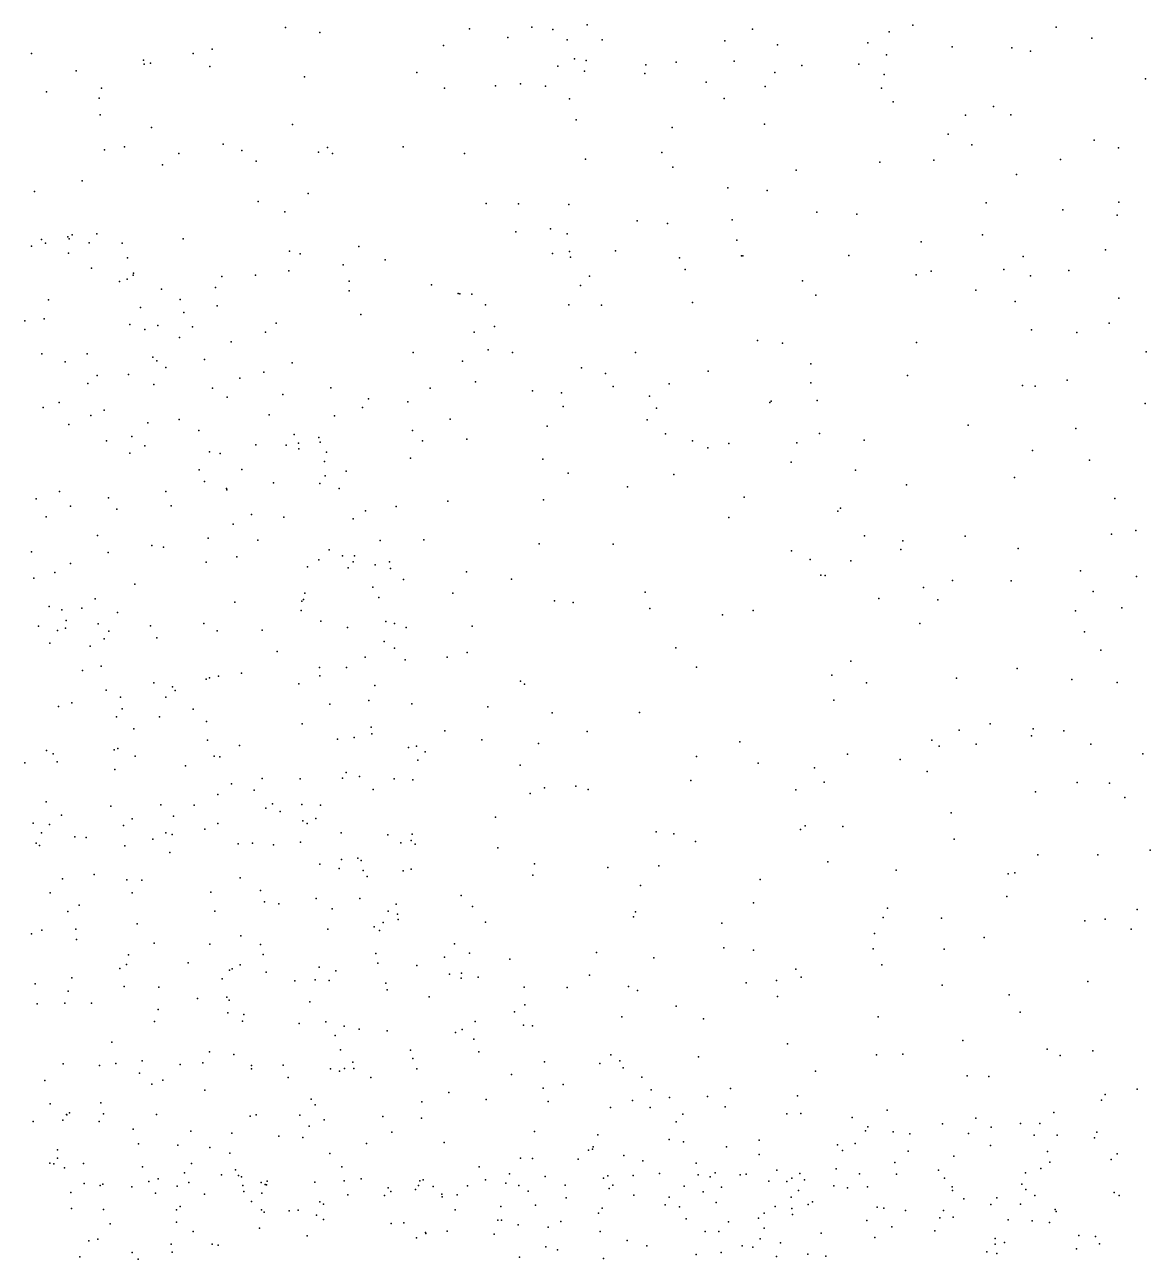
# Model space of a CAD drawing. Header units: metres. Extents: x -25 to 25, y -27.7 to 27.8.
# Drawn here: x -6.377 to -4.835, y 5.094 to 6.787 of the extents above; entities that cross this region are included whole.
import ezdxf

# ---------------------------------------------------------------- set-up
doc = ezdxf.new("R2010")
doc.units = ezdxf.units.M

msp = doc.modelspace()

# ---------------------------------------------------------------- linework, layer by layer
for p in [(-6.0198, 6.7833, 13.3104), (-5.9729, 6.7765, 19.4632), (-5.7676, 6.7815, 19.7177), (-5.6821, 6.7837, 12.1017), (-5.6537, 6.7805, 18.537), (-5.6063, 6.787, 18.0973), (-5.3799, 6.7807, 1.4648), (-5.1926, 6.7772, 22.8788), (-5.1601, 6.7862, 17.6564), (-4.9639, 6.7836, -24.3641), (-6.1203, 6.7535, 20.528), (-5.8034, 6.7586, 1.351), (-5.7152, 6.7696, 19.9506), (-5.634, 6.7661, 18.7388), (-5.5858, 6.7664, 19.0091), (-5.4178, 6.7647, 19.6321), (-5.3455, 6.7592, 22.7473), (-5.222, 6.7623, 1.5576), (-5.1062, 6.7566, 1.7061), (-5.0246, 6.7555, 22.9919), (-4.915, 6.7687, 5.2433), (-6.3681, 6.7473, -5.4758), (-6.2145, 6.7382, -6.4995), (-6.1465, 6.7475, 1.0198), (-5.6236, 6.74, 12.9069), (-5.6078, 6.7379, 12.5513), (-5.4049, 6.7371, 25.3408), (-5.1963, 6.7457, -15.9257), (-4.9991, 6.7509, 1.867), (-6.3069, 6.7236, 23.2155), (-6.2134, 6.733, -22.874), (-6.2047, 6.7344, -5.6839), (-6.1238, 6.7296, 23.0231), (-5.8401, 6.7216, -13.2922), (-5.6466, 6.7303, 1.3169), (-5.6103, 6.7233, -13.109), (-5.5273, 6.7202, 25.2083), (-5.526, 6.7321, -23.9725), (-5.4843, 6.7356, 19.4308), (-5.3494, 6.7214, 17.7649), (-5.3123, 6.731, -12.2303), (-5.2342, 6.733, 19.9103), (-5.994, 6.7157, 20.42), (-5.7322, 6.7033, 22.6228), (-5.6976, 6.7059, 25.0234), (-5.6635, 6.7028, 18.3211), (-5.4433, 6.7082, 11.8318), (-5.1994, 6.7189, -24.2728), (-4.8412, 6.713, 17.45), (-6.3473, 6.6949, 13.7554), (-6.2754, 6.6863, 19.2757), (-6.2721, 6.6999, 20.5886), (-5.8018, 6.6999, 20.1183), (-5.4185, 6.686, -12.7946), (-5.3626, 6.7024, -12.4524), (-5.2033, 6.6998, 25.5194), (-5.6305, 6.6853, 18.8822), (-5.1873, 6.6812, 22.7583), (-5.0498, 6.6747, -11.9656), (-6.2739, 6.6635, 25.0558), (-5.6217, 6.6566, 11.8821), (-5.0881, 6.6631, 1.5556), (-5.026, 6.6634, -15.629), (-6.2036, 6.6462, 13.613), (-6.0103, 6.6502, 19.545), (-5.4901, 6.6459, 1.2405), (-5.3635, 6.6508, 19.7652), (-5.1119, 6.6369, 17.5538), (-6.2407, 6.6195, -5.5593), (-6.1054, 6.6232, 22.805), (-5.9624, 6.6186, 13.4248), (-5.8587, 6.6194, 19.8313), (-5.0794, 6.6221, -16.1244), (-4.9116, 6.6289, 1.8081), (-4.8782, 6.6183, 25.7334), (-6.2679, 6.6155, -13.5614), (-6.1661, 6.6106, -20.1951), (-6.0796, 6.6146, -19.9511), (-5.9748, 6.6121, 22.6693), (-5.9556, 6.6106, 1.1731), (-5.7747, 6.6104, 1.1938), (-5.6088, 6.6026, -23.621), (-5.5041, 6.6116, 12.5732), (-5.1313, 6.6014, -12.1833), (-4.9578, 6.6024, -24.227), (-6.1883, 6.5949, 0.9954), (-6.0601, 6.5998, -5.8372), (-5.4891, 6.5916, 12.829), (-5.32, 6.5875, 11.7635), (-5.2055, 6.5987, 1.3331), (-6.2986, 6.5729, -19.5844), (-5.0181, 6.5815, 17.4236), (-6.364, 6.5585, 20.6482), (-5.989, 6.5554, -6.3613), (-5.4138, 6.5633, 17.8071), (-5.3599, 6.5595, 25.3521), (-6.0572, 6.5445, 24.9792), (-5.745, 6.5419, 13.3149), (-5.7006, 6.5415, -23.4244), (-5.6317, 6.5406, 22.4727), (-5.0597, 6.5427, 25.5943), (-4.8779, 6.5437, 5.3527), (-6.0208, 6.5305, 13.549), (-5.538, 6.5179, 12.3015), (-5.4078, 6.5196, 22.4948), (-5.2917, 6.5301, 1.2012), (-5.237, 6.5273, -12.5867), (-4.9547, 6.5331, 1.5507), (-4.8802, 6.5257, 20.225), (-6.2786, 6.5003, -20.4454), (-5.7041, 6.5028, 18.6087), (-5.6568, 6.507, 18.197), (-5.6339, 6.5005, 11.768), (-5.4965, 6.5144, 1.1072), (-6.3679, 6.4832, 22.6039), (-6.3541, 6.4927, 23.2301), (-6.349, 6.4877, 23.1268), (-6.3184, 6.4962, 22.7564), (-6.3164, 6.4933, 19.4541), (-6.3123, 6.4988, 22.946), (-6.2891, 6.4878, 22.8386), (-6.2439, 6.4876, 25.0515), (-6.1602, 6.4936, 20.7088), (-5.9196, 6.483, 19.9521), (-5.4014, 6.4918, 19.6768), (-5.1489, 6.4895, 17.4873), (-5.0645, 6.4988, 11.7548), (-6.3171, 6.4736, 14.2169), (-6.2365, 6.4674, 14.037), (-6.0145, 6.4764, -6.4956), (-5.9999, 6.4728, 20.7563), (-5.654, 6.4731, 1.0684), (-5.6307, 6.4761, 25.1031), (-5.6291, 6.4681, 19.1408), (-5.5678, 6.4768, 19.3348), (-5.4799, 6.4673, 19.5268), (-5.3949, 6.47, 12.76), (-5.3929, 6.47, 12.5971), (-5.2478, 6.4706, 25.421), (-5.009, 6.4692, 17.2414), (-4.8959, 6.4782, 11.7371), (-6.2859, 6.4532, 22.6286), (-6.0152, 6.4496, -5.8095), (-5.941, 6.4578, 22.5272), (-5.8832, 6.4648, 20.1309), (-5.472, 6.4515, 13.0238), (-5.1348, 6.4492, 22.6012), (-5.0354, 6.4513, 1.3663), (-4.9462, 6.4498, -12.0918), (-6.2472, 6.4349, 23.0998), (-6.2367, 6.4382, 22.8053), (-6.2286, 6.4438, 22.9944), (-6.228, 6.4462, 22.7119), (-6.1071, 6.4417, 19.5785), (-6.0611, 6.4438, 20.9181), (-5.9328, 6.4355, -6.0557), (-5.6034, 6.4422, 12.113), (-5.3112, 6.4359, -23.7227), (-5.1555, 6.4442, 20.0317), (-4.9991, 6.4428, 22.6967), (-6.19, 6.4245, 22.8107), (-6.1157, 6.4269, 13.7812), (-5.9327, 6.4221, -23.1387), (-5.8199, 6.4304, 1.0566), (-5.7834, 6.4183, 20.5281), (-5.7811, 6.4178, 20.3099), (-5.7643, 6.4176, 25.024), (-5.6157, 6.4294, 18.0255), (-5.293, 6.4163, -12.9493), (-5.0738, 6.4229, -12.2786), (-6.3447, 6.4097, 23.3937), (-6.2186, 6.3993, 22.6004), (-6.1644, 6.4102, -19.8012), (-6.1137, 6.4015, -5.6637), (-5.7457, 6.4031, 18.452), (-5.6316, 6.4029, 11.8931), (-5.5868, 6.4025, 13.244), (-5.4621, 6.4063, -23.4741), (-5.0199, 6.4074, -23.9103), (-4.8779, 6.4123, 22.8061), (-6.3505, 6.3838, 22.4265), (-6.1592, 6.3923, 22.7057), (-5.9165, 6.3896, -6.2431), (-6.3773, 6.3809, 22.9532), (-6.2332, 6.3759, 22.5076), (-6.2127, 6.3693, 21.0851), (-6.1947, 6.3745, -6.7296), (-6.1472, 6.3726, 22.6637), (-6.0473, 6.3656, 24.9746), (-6.0329, 6.378, 21.0736), (-5.7613, 6.3656, 13.4283), (-5.7336, 6.3731, 18.8515), (-4.9974, 6.3685, -16.2075), (-4.9352, 6.3651, 25.6045), (-4.891, 6.3777, -15.6693), (-6.165, 6.3582, 23.1406), (-6.0942, 6.352, 22.921), (-5.3732, 6.354, 19.9311), (-5.3389, 6.3502, 12.4864), (-5.1551, 6.3515, 11.7217), (-6.3537, 6.3356, -22.8485), (-6.2918, 6.3358, 25.0581), (-6.2015, 6.3314, 14.3101), (-5.8451, 6.3377, 19.692), (-5.742, 6.3413, 19.8619), (-5.709, 6.3374, 20.8548), (-5.5401, 6.3374, 17.8715), (-4.8404, 6.3384, 1.5588), (-6.3217, 6.3249, 23.4587), (-6.196, 6.326, 23.2507), (-6.1841, 6.3168, -20.3535), (-6.1309, 6.3281, 14.0847), (-6.0109, 6.3232, 19.5314), (-5.7773, 6.3256, 18.6384), (-5.6141, 6.3164, 19.5389), (-5.3001, 6.3219, 1.0801), (-6.2779, 6.3061, -20.5771), (-6.235, 6.3075, 23.353), (-6.0824, 6.3024, 22.6465), (-6.0495, 6.3107, 22.8205), (-5.7594, 6.2973, 18.3167), (-5.5813, 6.3089, 20.1632), (-5.4408, 6.3118, 12.0131), (-5.1675, 6.3061, -23.5472), (-4.9486, 6.2998, -23.6876), (-6.2908, 6.2953, 22.3657), (-6.2003, 6.2936, 22.4485), (-6.1197, 6.2889, 1.0068), (-6.0234, 6.2798, 22.9502), (-5.9576, 6.2893, 0.9959), (-5.8218, 6.2886, 19.5231), (-5.6813, 6.2852, 19.4013), (-5.6416, 6.2823, -23.2558), (-5.5708, 6.2908, 20.5339), (-5.4941, 6.2946, 20.0237), (-5.2997, 6.2958, 12.6553), (-5.0097, 6.2922, 11.6914), (-4.9925, 6.2916, 22.6214), (-6.3299, 6.2689, -19.7257), (-6.0998, 6.2763, 22.5572), (-5.9063, 6.274, -6.1116), (-5.852, 6.2699, 21.131), (-5.6393, 6.2637, 0.9567), (-5.5209, 6.2776, 20.3087), (-5.3562, 6.2689, 20.1137), (-5.3544, 6.2708, -23.3447), (-5.2912, 6.2716, 11.8464), (-4.8416, 6.2675, 20.2199), (-6.3522, 6.2622, 23.5829), (-6.2867, 6.2513, 22.7764), (-6.2685, 6.2585, 21.1971), (-6.1656, 6.2458, -20.0876), (-6.0422, 6.252, 23.1258), (-5.9526, 6.2507, 22.4644), (-5.9144, 6.2622, -6.3299), (-5.7943, 6.2463, 19.204), (-5.5115, 6.2612, -13.0991), (-6.3168, 6.239, 22.2895), (-6.2085, 6.2411, 23.4036), (-6.1388, 6.2306, 14.423), (-5.8459, 6.2305, -13.3183), (-5.6611, 6.2368, 22.3751), (-5.5244, 6.2451, 13.2401), (-5.0844, 6.238, 17.0958), (-4.9369, 6.2333, 16.9522), (-6.2651, 6.2164, 23.4887), (-6.2306, 6.2225, 19.2976), (-6.0082, 6.2252, 22.6612), (-6.0019, 6.2135, 19.2547), (-5.9741, 6.2211, 13.7588), (-5.9726, 6.2146, 22.8291), (-5.832, 6.2167, 18.7853), (-5.7713, 6.2188, 25.0139), (-5.4992, 6.2259, 17.7558), (-5.4621, 6.2166, 22.3785), (-5.4121, 6.213, 20.4666), (-5.319, 6.2138, 17.4744), (-5.288, 6.2264, 12.3387), (-5.2268, 6.2175, 12.0836), (-6.233, 6.1998, 14.6072), (-6.2125, 6.2097, 22.3461), (-6.1241, 6.2013, 24.9408), (-6.1096, 6.1992, 22.572), (-6.0606, 6.211, 23.229), (-6.0188, 6.2105, 14.1046), (-6.0015, 6.2056, -6.544), (-5.9635, 6.2009, 22.7442), (-5.4409, 6.2068, 25.1771), (-4.9962, 6.2034, 25.4723), (-5.9664, 6.1883, 21.2654), (-5.8485, 6.1927, 18.5882), (-5.6671, 6.1913, 13.4164), (-5.3271, 6.1873, 12.9272), (-4.9182, 6.1902, -15.8295), (-6.1384, 6.1769, 22.3903), (-6.0799, 6.1773, 23.3102), (-5.9656, 6.1684, 19.0271), (-5.9369, 6.1747, 22.8994), (-5.6323, 6.1721, 17.8727), (-5.4878, 6.1704, 20.7704), (-5.2388, 6.1761, 20.328), (-5.021, 6.1661, -23.2157), (-6.3298, 6.1469, -6.8267), (-6.184, 6.1468, 23.4761), (-6.1309, 6.1607, -6.7032), (-6.1008, 6.151, -5.6905), (-6.1004, 6.1492, 19.1355), (-6.0365, 6.1591, 22.4817), (-5.973, 6.1579, 22.6156), (-5.9463, 6.1511, 23.0779), (-5.5513, 6.1534, 20.9326), (-5.1687, 6.1561, -12.4588), (-6.3618, 6.137, 0.8808), (-6.2626, 6.1382, 24.9957), (-5.7975, 6.1336, 21.2209), (-5.6662, 6.1358, 21.1318), (-5.3914, 6.1392, 13.0908), (-4.8831, 6.1374, 11.6841), (-6.3481, 6.1125, 22.8228), (-6.3147, 6.1267, 19.207), (-6.251, 6.1227, 22.244), (-6.1766, 6.1272, 21.3273), (-6.0664, 6.1157, -13.4274), (-6.022, 6.112, 23.3021), (-5.9104, 6.1207, 22.7538), (-5.8683, 6.1263, 13.6627), (-5.4122, 6.1114, 17.5491), (-5.2627, 6.12, 12.6266), (-5.2592, 6.1244, -23.1959), (-6.0918, 6.1023, 14.5483), (-5.9271, 6.1097, 22.6711), (-4.8546, 6.0936, 25.5015), (-6.2775, 6.0866, 23.6078), (-6.1258, 6.083, 22.3399), (-6.0576, 6.0801, 23.3906), (-5.8902, 6.08, 22.9318), (-5.8304, 6.0809, 18.06), (-5.2263, 6.0864, -12.7195), (-5.1737, 6.0794, 1.0962), (-5.0885, 6.0856, 12.1863), (-4.8881, 6.0886, 22.6136), (-6.368, 6.0642, 23.7009), (-6.2627, 6.0633, -22.9458), (-6.2032, 6.0731, 23.549), (-6.1872, 6.0707, 22.276), (-5.9602, 6.0672, 24.9042), (-5.6724, 6.0751, -13.1795), (-5.5709, 6.075, 22.3597), (-5.3265, 6.0658, 1.008), (-5.1765, 6.0677, 12.4562), (-5.0156, 6.0687, 12.0428), (-6.3145, 6.0484, 22.1776), (-6.1284, 6.0501, 23.4862), (-6.0867, 6.0575, 18.9378), (-5.9898, 6.0438, 18.649), (-5.9743, 6.0534, -5.92), (-5.9419, 6.0588, 22.5843), (-5.927, 6.0507, 21.3492), (-5.9252, 6.0589, 23.1667), (-5.8972, 6.0463, 23.0215), (-5.8774, 6.0505, 13.9725), (-5.301, 6.0537, -16.1467), (-5.245, 6.0518, 22.3922), (-6.3649, 6.028, 16.2367), (-6.3359, 6.0361, 21.3379), (-5.9339, 6.0422, -6.3313), (-5.8758, 6.0416, 13.8008), (-5.858, 6.0263, 14.1537), (-5.7719, 6.0369, 17.8972), (-5.7101, 6.0269, -23.0029), (-5.2864, 6.0325, 17.2904), (-5.2805, 6.0319, 20.6084), (-4.9305, 6.0383, -12.0127), (-4.8535, 6.0304, 11.8617), (-6.2263, 6.0198, 0.9696), (-5.9003, 6.0159, 22.6649), (-5.5268, 6.009, 17.6191), (-5.1456, 6.0154, 20.4592), (-5.1056, 6.0252, 17.017), (-5.0252, 6.0245, 25.3431), (-4.9131, 6.0101, 20.2977), (-6.2806, 5.9999, -20.4768), (-6.0894, 5.9952, -6.6154), (-5.9973, 5.9966, 18.394), (-5.9952, 5.9991, 22.4684), (-5.9933, 6.0077, 0.9921), (-5.8921, 6.0017, 23.1091), (-5.7904, 6.0077, 24.9532), (-5.6512, 5.997, 0.9427), (-5.6258, 5.9947, 21.18), (-5.2068, 6.0004, 17.1437), (-5.1259, 5.9986, -22.9878), (-6.3439, 5.9895, 16.4569), (-6.3265, 5.985, 14.9309), (-6.2991, 5.9869, 16.3104), (-6.2502, 5.9812, 22.1895), (-5.9985, 5.9837, -6.4787), (-5.5207, 5.9864, 13.2758), (-5.4208, 5.9779, 20.9255), (-5.3788, 5.9839, 17.4063), (-4.9374, 5.9835, 16.8707), (-4.8737, 5.9874, 12.0127), (-6.3582, 5.9624, 22.1269), (-6.3216, 5.9597, -20.2609), (-6.3207, 5.9704, 23.7032), (-6.2767, 5.9655, 16.2303), (-6.2049, 5.9628, 23.6164), (-6.132, 5.966, 18.7678), (-5.9713, 5.9694, 23.3663), (-5.9348, 5.9607, 22.5104), (-5.8823, 5.969, 14.4442), (-5.8703, 5.9659, -22.8651), (-5.8546, 5.9604, 22.92), (-5.764, 5.9626, 13.6597), (-5.1504, 5.966, -12.2857), (-6.3323, 5.9564, 16.5358), (-6.2685, 5.945, 16.3944), (-6.2622, 5.9554, -6.7406), (-6.196, 5.9466, 22.6316), (-6.1134, 5.9559, 23.5376), (-6.0517, 5.9571, 22.3571), (-5.8845, 5.9416, 23.1891), (-4.9248, 5.9548, 12.156), (-6.3429, 5.9392, 15.9806), (-6.2874, 5.9352, 16.0567), (-6.0315, 5.9277, 21.4081), (-5.8706, 5.9323, 22.6844), (-5.771, 5.9264, 13.9531), (-5.4848, 5.9329, -16.1381), (-4.9027, 5.9297, 1.3621), (-6.2725, 5.9074, 24.9115), (-5.9107, 5.9201, 23.2745), (-5.856, 5.9164, 23.0662), (-5.7985, 5.9201, 17.7605), (-5.2452, 5.9143, 1.077), (-6.2981, 5.9014, 22.1407), (-6.1239, 5.8918, 18.4762), (-6.1115, 5.8937, 24.8485), (-6.0804, 5.8981, 18.2802), (-5.9731, 5.9057, -6.0825), (-5.9727, 5.8944, 23.4085), (-5.9364, 5.9057, 17.8755), (-5.4566, 5.9064, 0.9762), (-5.2711, 5.8951, 20.7475), (-5.1003, 5.8912, 12.5367), (-5.017, 5.9043, -22.7584), (-6.2657, 5.8747, 16.5918), (-6.2001, 5.8847, 16.4151), (-6.1749, 5.8791, 18.6307), (-6.1711, 5.874, 16.2257), (-6.1287, 5.8898, -5.7892), (-6.0015, 5.8835, 22.4073), (-5.8975, 5.8809, 14.5899), (-5.6978, 5.8869, 21.2934), (-5.6922, 5.8828, 24.9793), (-5.2235, 5.8848, -12.5094), (-4.9423, 5.8895, 12.3221), (-4.8801, 5.8852, 22.4338), (-6.3127, 5.8574, 18.9156), (-6.2458, 5.865, 23.6779), (-6.1837, 5.8652, 16.1224), (-5.9058, 5.8607, 22.3958), (-5.2684, 5.8608, 12.8285), (-6.3311, 5.8524, 16.7253), (-6.2437, 5.8492, 18.7662), (-6.1466, 5.8488, -6.5877), (-5.959, 5.8557, 1.0246), (-5.8468, 5.8558, 23.0036), (-5.7426, 5.852, 13.7775), (-5.6543, 5.8437, 22.3395), (-5.5348, 5.8439, 25.0514), (-6.2515, 5.8382, 15.9105), (-6.1926, 5.8381, 16.5317), (-6.128, 5.8315, 16.3687), (-5.9971, 5.8284, -6.2179), (-5.9023, 5.8238, 22.5758), (-5.0541, 5.8285, 20.5408), (-6.2277, 5.8215, -13.4283), (-6.127, 5.8063, 16.0804), (-5.9488, 5.8075, -13.2729), (-5.9259, 5.8098, 24.8557), (-5.9014, 5.8146, 23.2778), (-5.8016, 5.8188, 1.0148), (-5.7508, 5.8064, 14.4767), (-5.6063, 5.818, -16.2693), (-5.134, 5.8059, 1.1812), (-5.0968, 5.82, 22.3266), (-4.9977, 5.812, -11.9943), (-4.9952, 5.8215, 1.2844), (-4.9532, 5.8189, -16.4357), (-6.3474, 5.7921, 23.7403), (-6.2545, 5.7927, 15.8328), (-6.2497, 5.7949, 16.7146), (-6.0827, 5.7989, -6.4549), (-5.8513, 5.7959, 23.1014), (-5.8405, 5.7979, 21.3851), (-5.8287, 5.7899, 17.664), (-5.6731, 5.8017, 14.0078), (-5.3974, 5.804, 21.0096), (-5.1239, 5.798, 16.9837), (-5.0735, 5.8006, -22.5606), (-4.9161, 5.8006, -22.2984), (-6.3773, 5.7751, 15.7272), (-6.3382, 5.7873, 22.1121), (-6.3329, 5.7762, 0.9831), (-6.2257, 5.7844, 22.6463), (-6.1175, 5.7843, 14.902), (-6.1099, 5.7833, 22.2828), (-5.8383, 5.7785, 22.9254), (-5.6985, 5.772, 13.5953), (-5.4567, 5.7835, 17.4399), (-5.3723, 5.7745, -22.6786), (-5.2495, 5.7868, 17.1669), (-5.1776, 5.7794, -16.0365), (-4.8448, 5.7873, 12.4513), (-6.2538, 5.7658, 23.6991), (-6.1571, 5.7711, 16.5951), (-5.9369, 5.7619, 22.4921), (-5.9184, 5.7563, 23.3661), (-5.2947, 5.7684, 1.1083), (-5.1403, 5.7633, 12.785), (-6.0937, 5.7463, -6.0356), (-6.0517, 5.7536, 22.3432), (-5.9998, 5.7531, 22.4101), (-5.9417, 5.7541, -22.8977), (-5.8999, 5.7386, 22.5816), (-5.8711, 5.7533, 23.2108), (-5.8452, 5.7516, 22.8332), (-5.6648, 5.7409, 13.8647), (-5.6219, 5.7429, 14.2188), (-5.605, 5.7383, 13.4214), (-5.4646, 5.7507, 13.1611), (-5.3203, 5.7381, -12.7097), (-5.2817, 5.7487, 20.8491), (-4.9351, 5.7483, 16.8332), (-4.8907, 5.747, 22.2684), (-6.3478, 5.7217, 24.9359), (-6.1128, 5.7315, 22.5253), (-6.0628, 5.7374, 16.4818), (-5.6846, 5.733, 17.5477), (-4.9922, 5.7354, -22.1123), (-4.8698, 5.7277, 25.3888), (-6.2592, 5.7157, 16.8018), (-6.1908, 5.7174, 22.2098), (-6.145, 5.7172, 16.6695), (-6.0469, 5.7129, 17.7924), (-6.0378, 5.7188, 16.0604), (-6.0271, 5.7083, 1.1136), (-5.9977, 5.718, 21.4238), (-5.9721, 5.7171, 14.827), (-5.1077, 5.7067, 25.2355), (-6.3659, 5.6923, 23.7427), (-6.3434, 5.6904, 22.7634), (-6.3268, 5.7034, 15.6958), (-6.2417, 5.6892, 21.4127), (-6.23, 5.6983, 18.2619), (-6.1736, 5.7021, 24.8562), (-6.1128, 5.692, 22.2833), (-5.9962, 5.6955, 23.4723), (-5.99, 5.692, 16.1543), (-5.9783, 5.6987, 16.2384), (-5.732, 5.7004, 24.9364), (-5.3075, 5.6889, 22.2275), (-5.2561, 5.6878, -22.3392), (-6.3545, 5.6789, 22.1017), (-6.3088, 5.6736, 16.8623), (-6.2929, 5.6727, 18.6051), (-6.1841, 5.6792, 23.6475), (-6.1752, 5.677, 17.9648), (-6.1306, 5.684, 15.8406), (-5.9435, 5.679, 23.4022), (-5.8798, 5.6764, 23.2457), (-5.8463, 5.6774, 14.733), (-5.5121, 5.6805, -12.8548), (-5.4879, 5.6777, 25.0666), (-5.3139, 5.6836, 12.9678), (-5.1033, 5.6706, 22.1939), (-6.3615, 5.6649, -6.571), (-6.357, 5.6619, 18.7823), (-6.2401, 5.6614, -5.9351), (-6.2016, 5.6702, 15.0629), (-6.0848, 5.6639, 16.644), (-6.0653, 5.6647, 23.5464), (-6.0365, 5.6624, 15.9601), (-5.9993, 5.6665, 22.4298), (-5.8616, 5.6652, -16.0584), (-5.8476, 5.6685, 23.0544), (-5.842, 5.6637, 1.1102), (-5.7287, 5.6587, 7.3039), (-5.4578, 5.6672, -16.0008), (-4.8347, 5.6555, -11.432), (-6.1784, 5.6521, 16.7772), (-5.9431, 5.6426, 16.3739), (-5.9207, 5.6443, 17.6134), (-5.9163, 5.641, 7.3532), (-5.6785, 5.6366, -22.8191), (-5.2768, 5.6395, 25.141), (-4.989, 5.6489, -15.9619), (-4.9068, 5.6489, -11.6554), (-6.282, 5.6219, 18.4034), (-5.9727, 5.6361, 24.8512), (-5.9462, 5.63, -16.2666), (-5.9133, 5.6275, 22.621), (-5.8587, 5.6271, 22.8451), (-5.8475, 5.6292, 22.9292), (-5.6808, 5.6212, 14.5783), (-5.5782, 5.6315, 21.2281), (-5.5082, 5.6339, 1.1174), (-5.183, 5.6278, -16.5544), (-5.0296, 5.6227, 12.8755), (-5.0202, 5.6241, 1.3596), (-6.3256, 5.6162, 15.6353), (-6.2373, 5.6148, 16.8453), (-6.2166, 5.6142, -6.1701), (-6.0818, 5.6173, 15.8255), (-5.9079, 5.619, 23.3082), (-5.5334, 5.6067, 17.43), (-5.3694, 5.615, 17.3035), (-6.3422, 5.5966, 1.0476), (-6.2301, 5.5966, 22.1995), (-6.1223, 5.5977, 22.297), (-6.0541, 5.5999, 22.3843), (-5.9778, 5.5889, 15.9339), (-5.9181, 5.5889, 16.05), (-5.7792, 5.5931, -12.9956), (-5.0315, 5.5918, 20.6015), (-6.3184, 5.5713, 24.9541), (-6.3028, 5.5798, 22.1439), (-6.1169, 5.5715, 15.7562), (-6.0488, 5.5846, 16.6979), (-6.029, 5.5817, 14.9795), (-5.9557, 5.5751, 16.5611), (-5.8794, 5.5717, 16.3597), (-5.8684, 5.5812, 16.2685), (-5.7638, 5.5783, 7.1501), (-5.5401, 5.5709, 13.9923), (-5.3783, 5.5832, 13.11), (-5.195, 5.576, 1.275), (-4.8528, 5.574, 1.5646), (-6.2232, 5.5543, 23.6545), (-5.886, 5.5562, 22.7183), (-5.8663, 5.5677, 23.1353), (-5.8653, 5.5601, 16.164), (-5.7456, 5.5566, 22.3077), (-5.5429, 5.5641, 13.3426), (-5.4219, 5.5553, -22.5006), (-5.2009, 5.5629, 20.7707), (-5.121, 5.5622, -12.096), (-4.9245, 5.5585, 25.3645), (-4.8964, 5.5605, 16.798), (-6.3681, 5.5408, -5.9641), (-6.3538, 5.5455, 16.9629), (-6.3074, 5.5469, 23.6971), (-6.0809, 5.5379, 16.7786), (-5.9617, 5.5469, 23.3947), (-5.8982, 5.55, 22.374), (-5.8912, 5.5451, 23.2218), (-5.2128, 5.5412, -22.0125), (-5.0624, 5.5358, 25.2822), (-4.8608, 5.5469, 20.5509), (-6.3062, 5.5327, 15.5913), (-6.1997, 5.5276, 15.6554), (-6.1235, 5.5264, 23.5706), (-6.0542, 5.5258, 23.5047), (-5.7883, 5.527, -16.5745), (-5.4193, 5.5213, -12.7135), (-5.3785, 5.5181, -16.6276), (-5.2144, 5.5201, 13.0278), (-5.1173, 5.5195, 16.9824), (-6.2351, 5.5119, 15.1787), (-6.1531, 5.501, 16.8512), (-6.0504, 5.5123, 7.3303), (-5.8961, 5.5135, 15.9429), (-5.802, 5.5084, 16.2435), (-5.7677, 5.514, 17.5065), (-5.7123, 5.5058, 14.7204), (-5.5937, 5.515, 22.2342), (-5.515, 5.5079, 21.1584), (-6.2471, 5.4933, 22.2043), (-6.2379, 5.4986, 17.9757), (-6.0966, 5.4909, 21.3961), (-6.0928, 5.4926, 22.377), (-6.0819, 5.4979, -16.4282), (-6.0466, 5.488, 15.7274), (-5.9737, 5.495, 22.5494), (-5.9511, 5.49, 7.0636), (-5.8934, 5.5005, 16.57), (-5.8399, 5.4973, 16.4635), (-5.795, 5.4855, 16.0723), (-5.7785, 5.4866, 1.2444), (-5.3204, 5.4921, -22.2619), (-5.2026, 5.4982, 22.1159), (-6.3628, 5.4719, 25.0683), (-6.3126, 5.4801, 18.4722), (-6.2412, 5.4682, 15.5863), (-6.1933, 5.4677, 23.6029), (-6.1068, 5.4787, -16.0314), (-6.007, 5.4762, 16.7556), (-5.9793, 5.4775, 17.6051), (-5.9601, 5.4766, -23.0237), (-5.8822, 5.4732, 23.0527), (-5.779, 5.4798, 16.3432), (-5.7557, 5.4813, 25.01), (-5.6928, 5.4677, 21.2763), (-5.634, 5.4671, 17.4412), (-5.6033, 5.484, 25.0832), (-5.5498, 5.4684, 13.5735), (-5.3885, 5.4734, 22.1616), (-5.3471, 5.4766, 25.1738), (-5.3134, 5.4813, 17.2441), (-5.1199, 5.4701, 1.4029), (-4.9202, 5.4752, 22.0347), (-6.3179, 5.4622, 23.6748), (-6.1404, 5.452, 24.9057), (-6.1001, 5.4539, -13.235), (-5.8804, 5.4639, 22.9483), (-5.823, 5.4542, -15.879), (-5.5377, 5.4628, 13.7484), (-5.3454, 5.4545, 1.3102), (-5.0281, 5.457, 13.0877), (-6.3601, 5.4445, 18.6637), (-6.3223, 5.4454, 22.1596), (-6.2859, 5.4456, 18.1312), (-6.1945, 5.4367, 16.9243), (-6.097, 5.4496, 23.5005), (-5.9864, 5.4473, 23.3744), (-5.7059, 5.4339, 16.1221), (-5.692, 5.4435, 7.3459), (-5.4847, 5.4414, 14.1898), (-5.0131, 5.4334, 16.8826), (-6.1995, 5.4206, 22.2914), (-6.0987, 5.4325, 7.5598), (-6.0787, 5.4211, 16.855), (-6.077, 5.4298, 22.4485), (-6.0011, 5.4178, 22.5858), (-5.9645, 5.42, 23.2945), (-5.7598, 5.4206, 15.9406), (-5.5588, 5.4268, -22.7708), (-5.4469, 5.4239, 17.3664), (-5.2078, 5.4267, 25.2531), (-5.9517, 5.4014, 24.9725), (-5.9397, 5.4139, 22.7312), (-5.9188, 5.4097, 23.134), (-5.8807, 5.4077, 16.6995), (-5.7871, 5.4055, 15.8487), (-5.7776, 5.4094, 14.869), (-5.6936, 5.4153, 16.0308), (-5.6815, 5.4145, 16.326), (-6.258, 5.3921, 15.5417), (-5.7619, 5.396, 22.2925), (-5.3317, 5.3896, 20.9297), (-5.0917, 5.3946, 22.0245), (-4.9761, 5.3825, -11.6675), (-6.2162, 5.3667, 16.9821), (-6.1242, 5.3787, -16.6312), (-6.0907, 5.3754, 22.5162), (-5.9444, 5.3814, 15.7119), (-5.8488, 5.3811, 7.4473), (-5.8453, 5.3697, 15.7691), (-5.7548, 5.3789, 16.5604), (-5.5738, 5.3749, 14.6197), (-5.5618, 5.3666, 16.099), (-5.4537, 5.372, 13.354), (-5.2101, 5.3746, 17.1338), (-5.174, 5.3756, 20.7849), (-4.9583, 5.3736, -21.8902), (-4.9136, 5.3802, 1.663), (-6.3244, 5.3622, 22.2015), (-6.2748, 5.36, 23.5946), (-6.2525, 5.3629, 22.6411), (-6.2199, 5.3495, 21.3057), (-6.1641, 5.3615, 15.5598), (-6.1334, 5.3638, 16.9327), (-6.0667, 5.3557, 15.1488), (-6.0664, 5.3601, 15.6095), (-6.0233, 5.3606, 21.3334), (-5.9583, 5.3555, 23.1854), (-5.9457, 5.3525, 22.8787), (-5.9389, 5.3559, 23.0664), (-5.9277, 5.3646, 22.981), (-5.9262, 5.356, 16.7926), (-5.8399, 5.3555, 25.0727), (-5.6649, 5.3653, 15.8986), (-5.5892, 5.3629, 16.0057), (-5.5572, 5.357, 16.2238), (-5.2937, 5.3523, -12.5041), (-6.3496, 5.3395, 17.0734), (-6.203, 5.3347, 22.349), (-6.188, 5.34, -23.1327), (-6.0164, 5.3436, 23.2999), (-5.9031, 5.3438, 15.0261), (-5.71, 5.3476, 7.0814), (-5.6394, 5.3339, 21.1984), (-5.5317, 5.3442, -15.8694), (-5.0856, 5.346, 1.5416), (-5.0559, 5.3452, 20.6868), (-6.1303, 5.3261, 23.44), (-5.796, 5.3232, 1.3818), (-5.6667, 5.3291, 25.1805), (-5.5188, 5.3266, 15.9185), (-5.4936, 5.3161, 16.3224), (-5.4417, 5.3178, 16.2043), (-5.41, 5.3287, 16.0932), (-5.3181, 5.3187, 16.0982), (-4.8966, 5.3203, 13.2028), (-4.8525, 5.3276, 16.71), (-6.3425, 5.3076, 23.5917), (-6.2731, 5.3091, 22.2826), (-5.9849, 5.3141, 22.7869), (-5.979, 5.3061, 16.867), (-5.833, 5.3101, 15.7041), (-5.7449, 5.3136, 17.482), (-5.6598, 5.3107, 15.7967), (-5.5747, 5.3023, 16.4485), (-5.5442, 5.3121, 15.8383), (-5.5201, 5.3025, 21.0905), (-5.4172, 5.3034, 15.8671), (-5.1952, 5.2989, 15.9855), (-4.9016, 5.3128, 20.7728), (-6.3659, 5.2833, -16.3069), (-6.3251, 5.2852, 15.3115), (-6.3202, 5.2928, 15.4767), (-6.3196, 5.2923, -16.6763), (-6.3161, 5.2953, 18.5071), (-6.2752, 5.2834, 18.1238), (-6.2695, 5.2938, 17.061), (-6.1965, 5.2931, 23.4851), (-6.0684, 5.2906, 15.5582), (-6.0599, 5.2926, -15.9117), (-6.0003, 5.2922, -13.0507), (-5.9669, 5.2856, 22.9947), (-5.8864, 5.29, 22.3669), (-5.8335, 5.2878, 16.7863), (-5.4846, 5.2828, 13.7021), (-5.4754, 5.2933, 14.3699), (-5.3326, 5.2938, 15.8689), (-5.3138, 5.2942, 16.2448), (-5.2435, 5.2887, 15.8973), (-5.074, 5.2881, 16.0367), (-4.9667, 5.2955, 21.9737), (-6.2286, 5.273, 17.9597), (-6.1495, 5.27, 22.4674), (-6.0934, 5.2673, 22.5748), (-5.9874, 5.2771, 23.1366), (-5.8743, 5.2685, 7.0765), (-5.6787, 5.2698, 15.7021), (-5.5918, 5.265, 16.5545), (-5.2252, 5.2705, 22.0237), (-5.2217, 5.2759, -12.2685), (-5.1869, 5.269, 15.8098), (-5.1644, 5.2666, 16.3498), (-5.1197, 5.2803, 16.2635), (-5.0837, 5.267, 15.8449), (-5.0529, 5.2755, 15.9416), (-5.0125, 5.2807, 25.4069), (-4.994, 5.2645, 16.3358), (-4.986, 5.2807, 16.0552), (-4.9624, 5.2645, 15.9316), (-4.908, 5.2688, 16.152), (-6.2215, 5.2528, 22.3927), (-6.1676, 5.2508, 25.0936), (-6.1235, 5.2475, 1.3057), (-6.029, 5.2633, 16.9514), (-5.9959, 5.2616, 22.8759), (-5.9089, 5.2533, 16.8869), (-5.8025, 5.2546, 7.3715), (-5.5983, 5.2486, 15.6704), (-5.494, 5.2586, 15.6976), (-5.4744, 5.2556, 22.1403), (-5.4154, 5.2484, 16.4724), (-5.3709, 5.2579, 15.7244), (-5.2632, 5.2513, 15.7214), (-5.2392, 5.2532, -16.7839), (-5.0537, 5.2502, 16.4122), (-4.9112, 5.2611, 16.3022), (-6.3322, 5.2443, 23.5308), (-6.3322, 5.2331, 17.7372), (-6.0964, 5.2401, 23.3047), (-5.9591, 5.2394, 15.5601), (-5.6977, 5.233, 16.7492), (-5.6813, 5.2324, 22.2222), (-5.619, 5.2316, 16.6652), (-5.6047, 5.244, 14.7442), (-5.599, 5.2454, 17.4399), (-5.5564, 5.2367, 25.2958), (-5.3707, 5.2381, 13.461), (-5.2565, 5.2435, 16.4607), (-5.1666, 5.2428, 15.7121), (-5.1041, 5.236, 16.4785), (-4.9757, 5.2421, -15.9153), (-4.8883, 5.2313, 16.4153), (-4.8801, 5.2392, 15.8671), (-6.343, 5.2261, 17.1394), (-6.3376, 5.2252, 21.2152), (-6.3229, 5.2199, 17.4996), (-6.2966, 5.2259, 17.6233), (-6.2158, 5.2214, 23.4327), (-6.1486, 5.2258, 15.2476), (-6.0883, 5.2169, 22.6825), (-5.9427, 5.2214, 7.2903), (-5.7545, 5.2211, -15.8157), (-5.5303, 5.2295, 1.4926), (-5.4571, 5.2261, 16.5665), (-5.3467, 5.2166, 17.7822), (-5.2651, 5.2184, 15.622), (-5.1847, 5.2272, 16.5089), (-5.1251, 5.2167, 1.6645), (-4.9846, 5.219, 13.2987), (-4.9726, 5.2274, 15.7573), (-6.2957, 5.1985, 23.4672), (-6.2704, 5.1974, 17.2317), (-6.2071, 5.2012, 17.4791), (-6.1945, 5.2045, 17.1105), (-6.1584, 5.2128, 17.6488), (-6.1523, 5.1998, 17.9457), (-6.1075, 5.2102, 17.816), (-6.0844, 5.2091, 17.7266), (-6.0804, 5.2074, 17.07), (-6.0531, 5.1996, 17.6135), (-6.0477, 5.197, 23.0606), (-6.046, 5.1966, 17.7045), (-6.0448, 5.2015, 17.875), (-5.9799, 5.2001, 17.9327), (-5.9396, 5.2019, 17.713), (-5.9163, 5.2048, 17.8674), (-5.8359, 5.202, 17.9936), (-5.8313, 5.2032, 17.8292), (-5.7459, 5.2035, 18.0186), (-5.7181, 5.1989, 17.716), (-5.7128, 5.2117, 15.6048), (-5.6638, 5.2081, 17.897), (-5.5839, 5.2058, 18.0306), (-5.5783, 5.2089, 17.9246), (-5.5432, 5.2092, 17.7597), (-5.5072, 5.2119, 16.6331), (-5.4543, 5.21, 17.714), (-5.4377, 5.2076, 17.9679), (-5.431, 5.213, 14.1187), (-5.3969, 5.21, 15.6005), (-5.3885, 5.2113, 17.8938), (-5.3577, 5.2015, 18.0006), (-5.3329, 5.2011, 1.5763), (-5.3261, 5.2056, 25.3494), (-5.3149, 5.212, 17.5856), (-5.3087, 5.2032, 17.8668), (-5.2334, 5.2116, 17.7577), (-5.1823, 5.2112, 17.5551), (-5.1169, 5.2058, 15.6263), (-5.0106, 5.1974, -16.8206), (-5.0057, 5.213, 1.7684), (-6.3141, 5.1861, 22.3192), (-6.2739, 5.1957, 15.4565), (-6.2306, 5.1938, 17.9874), (-6.198, 5.185, 17.374), (-6.1684, 5.1945, 23.3464), (-6.1307, 5.1835, 18.0318), (-6.0784, 5.1955, 15.5005), (-6.077, 5.1873, 22.8065), (-6.0523, 5.185, 17.492), (-5.9343, 5.183, 17.5344), (-5.884, 5.1818, 16.9923), (-5.8791, 5.1922, 17.5634), (-5.8756, 5.1875, -16.81), (-5.8416, 5.1901, 18.0828), (-5.8377, 5.1954, 17.7023), (-5.8173, 5.1944, 16.9173), (-5.8057, 5.1837, 25.2983), (-5.8052, 5.18, 17.5611), (-5.7845, 5.1828, 18.1668), (-5.7704, 5.1953, 21.191), (-5.7001, 5.1956, 1.4827), (-5.6872, 5.1876, 17.6001), (-5.6367, 5.1962, 17.6723), (-5.5761, 5.1913, 17.5844), (-5.5715, 5.1961, 18.1295), (-5.5426, 5.1823, 16.7211), (-5.4943, 5.1796, 20.9962), (-5.4733, 5.1945, -12.6258), (-5.4477, 5.1868, -22.7235), (-5.4222, 5.1932, 18.1168), (-5.3267, 5.1797, 17.4192), (-5.3167, 5.1886, 17.2818), (-5.2686, 5.1953, 17.4859), (-5.2496, 5.1922, 16.5773), (-5.2221, 5.1936, 17.9089), (-5.1062, 5.1939, 17.6231), (-5.1059, 5.1889, 17.7731), (-5.0052, 5.1902, -22.1283), (-4.993, 5.1817, 15.6218), (-4.8844, 5.1862, 15.7003), (-4.8772, 5.1819, 25.5456), (-6.3131, 5.1639, 18.6612), (-6.2693, 5.1625, 18.2461), (-6.1641, 5.1669, 22.6071), (-6.0665, 5.1735, 22.8966), (-5.9728, 5.1734, 17.4543), (-5.968, 5.1701, 17.0695), (-5.7246, 5.1669, 18.2691), (-5.6774, 5.1688, 17.4933), (-5.6354, 5.1785, 21.1127), (-5.5857, 5.1645, 18.3043), (-5.4996, 5.1693, 15.5441), (-5.4798, 5.1665, 18.2763), (-5.4296, 5.1721, 13.9204), (-5.3486, 5.1668, 15.5438), (-5.3259, 5.1641, 18.1868), (-5.3037, 5.1696, -22.5356), (-5.2975, 5.1731, 18.0818), (-5.2091, 5.1659, 17.3389), (-5.2, 5.1647, 18.0617), (-5.0903, 5.1771, 17.4823), (-5.0534, 5.1697, 20.7581), (-5.045, 5.1785, 16.5874), (-5.0127, 5.1702, 17.6636), (-4.9649, 5.1628, 16.6096), (-6.1691, 5.1621, 22.5973), (-6.0529, 5.1624, 17.2555), (-6.049, 5.1591, 17.1481), (-6.015, 5.1609, 18.1358), (-6.0023, 5.1618, 15.1973), (-5.9774, 5.1547, 17.3045), (-5.9679, 5.1491, 17.1973), (-5.7872, 5.1622, 17.4681), (-5.7288, 5.1479, 17.3996), (-5.724, 5.1481, 14.9584), (-5.6426, 5.1464, 16.8701), (-5.5909, 5.1575, 17.4355), (-5.471, 5.15, -15.7808), (-5.4127, 5.146, 17.3113), (-5.3715, 5.1509, 18.2901), (-5.3638, 5.1575, 16.6628), (-5.3249, 5.1557, 17.3269), (-5.2234, 5.1477, 15.5231), (-5.1703, 5.1614, 16.6291), (-5.1233, 5.1513, 17.988), (-5.1181, 5.1615, 17.3766), (-5.1049, 5.1524, 15.5516), (-5.0296, 5.1486, 10.5307), (-4.9967, 5.1472, 17.8212), (-4.9639, 5.1599, 17.5576), (-6.2604, 5.1429, 23.3934), (-6.1691, 5.1452, 18.1461), (-6.1466, 5.1326, 22.6995), (-6.0556, 5.1369, 21.188), (-5.8752, 5.1434, 17.0941), (-5.8578, 5.1445, 17.3671), (-5.8278, 5.1311, 17.275), (-5.8274, 5.1297, 15.5134), (-5.7984, 5.1328, 18.338), (-5.7338, 5.1288, 17.2657), (-5.7009, 5.1415, 16.9315), (-5.6597, 5.1386, 15.5251), (-5.5888, 5.1326, 18.4242), (-5.4446, 5.1323, 14.4192), (-5.4261, 5.1327, 17.3971), (-5.3637, 5.137, 22.0634), (-5.2859, 5.1303, 20.7752), (-5.1889, 5.1389, 18.1583), (-5.1299, 5.1335, 21.9778), (-4.9728, 5.145, 17.4651), (-6.2894, 5.1197, 22.4362), (-6.2769, 5.1222, 18.1765), (-6.1766, 5.1153, -16.9369), (-6.1203, 5.1153, 22.9982), (-6.1121, 5.1136, 18.2365), (-5.9903, 5.1268, 18.261), (-5.8403, 5.124, 17.1907), (-5.5518, 5.12, 22.163), (-5.5248, 5.1129, 16.8541), (-5.3939, 5.1129, 16.769), (-5.3694, 5.1226, 13.6028), (-5.3416, 5.117, 17.2324), (-5.212, 5.1244, 17.2507), (-5.0474, 5.1151, 16.9541), (-5.0471, 5.1231, 17.3226), (-5.0345, 5.1173, 17.9492), (-4.9328, 5.1269, 2.0973), (-4.91, 5.1257, 15.5762), (-4.9045, 5.1154, 17.685), (-6.3018, 5.0979, 15.4252), (-6.2302, 5.1037, 23.284), (-6.1753, 5.1044, -23.135), (-5.6992, 5.0972, 17.1376), (-5.6631, 5.1113, 17.0524), (-5.6472, 5.1072, 17.2235), (-5.5842, 5.0956, 14.8095), (-5.4569, 5.1012, 17.198), (-5.423, 5.1036, 15.452), (-5.3794, 5.1109, 18.4267), (-5.3469, 5.0981, -12.4724), (-5.3042, 5.1015, 16.7731), (-5.2793, 5.0989, 15.4504), (-5.0587, 5.1046, 18.0636), (-5.0449, 5.1024, 16.7235), (-4.9358, 5.1086, 16.6912), (-6.2217, 5.0944, 18.2428)]:
    msp.add_point(p)

doc.saveas('drawing.dxf')
